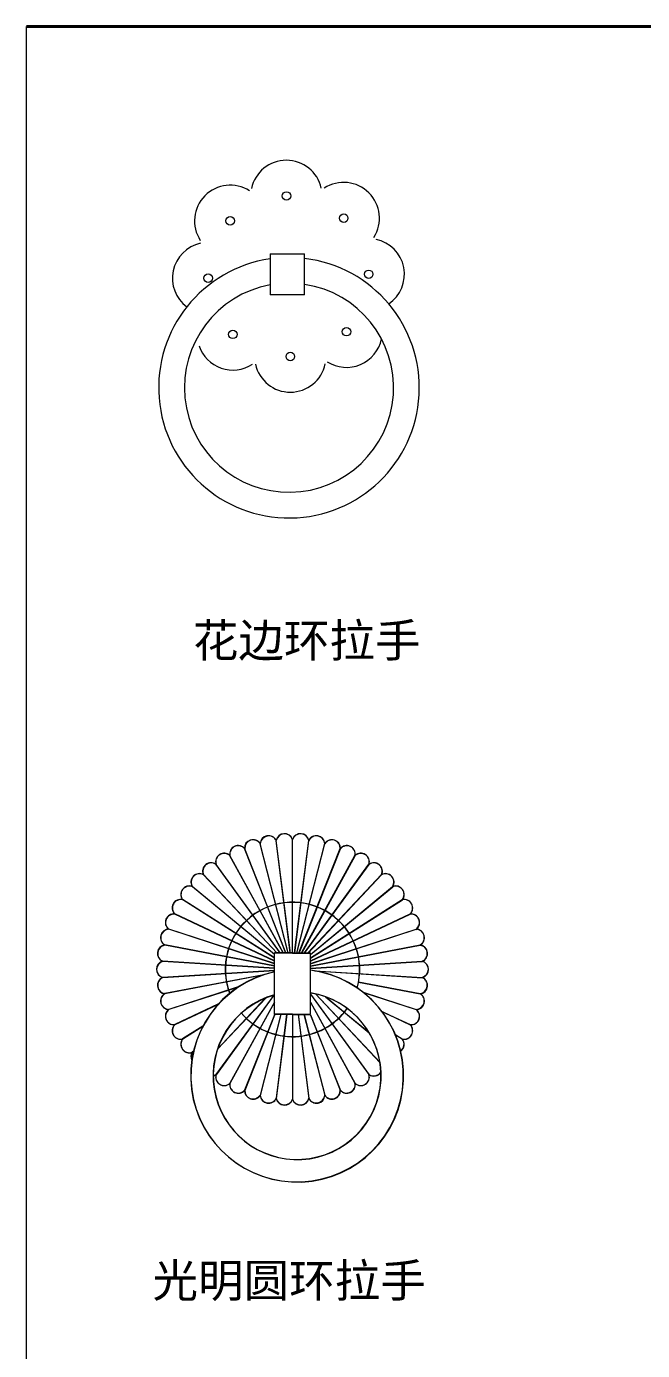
# Model space of a CAD drawing. Header units: millimetres. Extents: x -51923 to -51163, y -26833 to -26390.
# Drawn here: x -51923.1 to -51867.7, y -26611.9 to -26492.8 of the extents above; entities that cross this region are included whole.
import ezdxf

# ---------------------------------------------------------------- set-up
doc = ezdxf.new("R2010")
doc.units = ezdxf.units.MM
doc.header["$LTSCALE"] = 0.35
doc.styles.add('样式 1', font='simhei.ttf')

msp = doc.modelspace()

# ---------------------------------------------------------------- linework, layer by layer
at = {"lineweight": 40, "ltscale": 3}
msp.add_line((-51669.97, -26492.85), (-51923.06, -26492.85), dxfattribs=at)
msp.add_line((-51669.97, -26492.85), (-51923.06, -26492.85), dxfattribs=at)
at = {"lineweight": 5}
for p, q in [((-51923.06, -26832.91), (-51923.06, -26492.85)), ((-51899.75, -26576.14), (-51903.47, -26566.76)), ((-51899.74, -26576.16), (-51903.45, -26566.78)), ((-51899.55, -26576.14), (-51902.07, -26566.31)), ((-51899.53, -26576.16), (-51902.05, -26566.33)), ((-51899.35, -26576.14), (-51900.63, -26566.03)), ((-51899.33, -26576.16), (-51900.61, -26566.05)), ((-51899.16, -26576.14), (-51899.16, -26565.94)), ((-51899.15, -26576.16), (-51899.15, -26565.96)), ((-51898.98, -26576.14), (-51897.7, -26566.03)), ((-51898.96, -26576.16), (-51897.68, -26566.05)), ((-51898.78, -26576.14), (-51896.26, -26566.31)), ((-51898.76, -26576.16), (-51896.24, -26566.33)), ((-51898.58, -26576.14), (-51894.86, -26566.76)), ((-51898.56, -26576.16), (-51894.85, -26566.78)), ((-51900.25, -26576.14), (-51906.03, -26568.17)), ((-51900.23, -26576.16), (-51906.01, -26568.19)), ((-51899.98, -26576.14), (-51904.79, -26567.39)), ((-51899.96, -26576.16), (-51904.78, -26567.41)), ((-51898.35, -26576.14), (-51893.54, -26567.39)), ((-51898.33, -26576.16), (-51893.52, -26567.41)), ((-51898.08, -26576.14), (-51892.3, -26568.17)), ((-51898.07, -26576.16), (-51892.28, -26568.19)), ((-51900.56, -26576.14), (-51907.16, -26569.11)), ((-51900.54, -26576.16), (-51907.14, -26569.13)), ((-51897.77, -26576.14), (-51891.17, -26569.11)), ((-51897.75, -26576.16), (-51891.15, -26569.13)), ((-51900.78, -26576.28), (-51908.17, -26570.18)), ((-51900.77, -26576.3), (-51908.15, -26570.2)), ((-51897.54, -26576.28), (-51890.16, -26570.18)), ((-51897.53, -26576.3), (-51890.14, -26570.2)), ((-51900.78, -26576.6), (-51909.03, -26571.36)), ((-51900.77, -26576.62), (-51909.01, -26571.38)), ((-51897.54, -26576.6), (-51889.3, -26571.36)), ((-51897.53, -26576.62), (-51889.28, -26571.38)), ((-51900.78, -26576.86), (-51909.74, -26572.65)), ((-51900.77, -26576.88), (-51909.72, -26572.67)), ((-51897.54, -26576.86), (-51888.59, -26572.65)), ((-51897.53, -26576.88), (-51888.57, -26572.67)), ((-51900.78, -26577.1), (-51910.28, -26574.01)), ((-51900.77, -26577.12), (-51910.26, -26574.03)), ((-51897.54, -26577.1), (-51888.05, -26574.01)), ((-51897.53, -26577.12), (-51888.03, -26574.03)), ((-51900.78, -26577.31), (-51910.64, -26575.43)), ((-51900.77, -26577.34), (-51910.62, -26575.45)), ((-51899.16, -26576.14), (-51900.78, -26576.14)), ((-51900.78, -26581.67), (-51900.78, -26576.14)), ((-51899.15, -26576.16), (-51900.77, -26576.16)), ((-51900.77, -26581.69), (-51900.77, -26576.16)), ((-51899.16, -26576.14), (-51897.54, -26576.14)), ((-51899.15, -26576.16), (-51897.53, -26576.16)), ((-51897.54, -26577.31), (-51887.69, -26575.43)), ((-51897.54, -26581.67), (-51897.54, -26576.14)), ((-51897.53, -26577.34), (-51887.67, -26575.45)), ((-51897.53, -26581.69), (-51897.53, -26576.16)), ((-51900.78, -26577.52), (-51910.83, -26576.89)), ((-51900.78, -26577.73), (-51910.83, -26578.36)), ((-51900.77, -26577.54), (-51910.81, -26576.91)), ((-51900.77, -26577.75), (-51910.81, -26578.38)), ((-51897.54, -26577.52), (-51887.5, -26576.89)), ((-51897.53, -26577.54), (-51887.49, -26576.91)), ((-51897.14, -26577.75), (-51887.5, -26578.36)), ((-51897.13, -26577.77), (-51887.49, -26578.38)), ((-51901.88, -26578.14), (-51910.64, -26579.81)), ((-51901.86, -26578.16), (-51910.62, -26579.83)), ((-51893.23, -26578.76), (-51887.69, -26579.81)), ((-51893.21, -26578.78), (-51887.67, -26579.83)), ((-51904.03, -26579.21), (-51910.28, -26581.23)), ((-51904.01, -26579.23), (-51910.26, -26581.25)), ((-51900.84, -26579.94), (-51906.03, -26587.08)), ((-51900.83, -26579.96), (-51906.01, -26587.1)), ((-51897.54, -26579.85), (-51892.3, -26587.08)), ((-51897.53, -26579.87), (-51892.28, -26587.1)), ((-51897.1, -26579.82), (-51891.31, -26585.99)), ((-51897.08, -26579.84), (-51891.29, -26586.01)), ((-51896.18, -26580.09), (-51892.27, -26583.32)), ((-51896.16, -26580.11), (-51892.26, -26583.35)), ((-51892.8, -26579.69), (-51888.05, -26581.23)), ((-51892.78, -26579.71), (-51888.03, -26581.25)), ((-51905.85, -26580.77), (-51909.74, -26582.6)), ((-51905.83, -26580.79), (-51909.72, -26582.62)), ((-51901.57, -26580.19), (-51905.9, -26584.8)), ((-51901.55, -26580.21), (-51905.88, -26584.82)), ((-51900.78, -26580.57), (-51904.79, -26587.86)), ((-51900.77, -26580.59), (-51904.78, -26587.88)), ((-51897.54, -26580.57), (-51893.54, -26587.86)), ((-51897.53, -26580.59), (-51893.52, -26587.88)), ((-51900.78, -26581.72), (-51903.47, -26588.49)), ((-51900.77, -26581.74), (-51903.45, -26588.51)), ((-51900.2, -26581.67), (-51902.07, -26588.94)), ((-51900.19, -26581.69), (-51902.05, -26588.96)), ((-51899.16, -26581.67), (-51900.78, -26581.67)), ((-51899.15, -26581.69), (-51900.77, -26581.69)), ((-51899.68, -26581.67), (-51900.63, -26589.22)), ((-51899.66, -26581.69), (-51900.61, -26589.24)), ((-51899.16, -26581.67), (-51897.54, -26581.67)), ((-51899.16, -26581.67), (-51899.16, -26589.31)), ((-51899.15, -26581.69), (-51897.53, -26581.69)), ((-51899.15, -26581.69), (-51899.15, -26589.33)), ((-51898.65, -26581.67), (-51897.7, -26589.22)), ((-51898.64, -26581.69), (-51897.68, -26589.24)), ((-51898.13, -26581.67), (-51896.26, -26588.94)), ((-51898.11, -26581.69), (-51896.24, -26588.96)), ((-51897.54, -26581.72), (-51894.86, -26588.49)), ((-51897.53, -26581.74), (-51894.85, -26588.51)), ((-51891.13, -26581.41), (-51888.59, -26582.6)), ((-51891.11, -26581.43), (-51888.57, -26582.62)), ((-51907.22, -26582.73), (-51909.03, -26583.88)), ((-51907.2, -26582.76), (-51909.01, -26583.9)), ((-51889.93, -26583.48), (-51889.3, -26583.88)), ((-51889.91, -26583.5), (-51889.28, -26583.9)), ((-51908.06, -26584.98), (-51908.17, -26585.07)), ((-51908.04, -26585), (-51908.15, -26585.09))]:
    msp.add_line(p, q, dxfattribs=at)
at = {"lineweight": 13}
for p, q in [((-51901.17, -26513.29), (-51901.17, -26516.97)), ((-51901.17, -26513.29), (-51898.07, -26513.29)), ((-51898.07, -26516.97), (-51898.07, -26513.29)), ((-51898.07, -26516.97), (-51901.17, -26516.97))]:
    msp.add_line(p, q, dxfattribs=at)
for centre in [(-51899.7, -26508.09), (-51894.55, -26510.08), (-51904.75, -26510.33), (-51906.74, -26515.48), (-51892.31, -26515.13), (-51904.51, -26520.53), (-51894.3, -26520.29), (-51899.35, -26522.52)]:
    msp.add_circle(centre, 0.382, dxfattribs=at)
for centre, radius, start, end in [((-51899.7, -26508.09), 3.21, 12.4414, 168.0143), ((-51904.75, -26510.33), 3.21, 57.4414, 213.0143), ((-51894.55, -26510.08), 3.21, 327.4414, 123.0143), ((-51892.31, -26515.13), 3.21, 304.0606, 78.0143), ((-51906.74, -26515.48), 3.21, 102.4414, 233.5419), ((-51899.47, -26525.33), 11.71, 98.3187, 83.1175), ((-51899.47, -26525.33), 9.4, 100.3789, 81.4184), ((-51904.51, -26520.53), 3.21, 198.5602, 303.0143), ((-51894.3, -26520.29), 3.21, 237.4414, 348.364), ((-51899.35, -26522.52), 3.21, 192.4414, 348.0143)]:
    msp.add_arc(centre, radius, start, end, dxfattribs=at)
at = {"lineweight": 5}
for centre, radius, start, end in [((-51901.31, -26566.37), 0.761, 26.2331, 175.3669), ((-51901.29, -26566.39), 0.761, 26.2331, 175.3669), ((-51899.88, -26566.19), 0.761, 19.0331, 168.1669), ((-51899.87, -26566.21), 0.761, 19.0331, 168.1669), ((-51898.44, -26566.19), 0.761, 11.8331, 160.9669), ((-51898.43, -26566.21), 0.761, 11.8331, 160.9669), ((-51897.02, -26566.37), 0.761, 4.6331, 153.7669), ((-51897, -26566.39), 0.761, 4.6331, 153.7669), ((-51904.04, -26567.26), 0.761, 40.6331, 189.7669), ((-51904.03, -26567.28), 0.761, 40.6331, 189.7669), ((-51902.71, -26566.73), 0.761, 33.4331, 182.5669), ((-51902.69, -26566.75), 0.761, 33.4331, 182.5669), ((-51895.62, -26566.73), 0.761, 357.4331, 146.5669), ((-51895.61, -26566.75), 0.761, 357.4331, 146.5669), ((-51894.29, -26567.26), 0.761, 350.2331, 139.3669), ((-51894.27, -26567.28), 0.761, 350.2331, 139.3669), ((-51906.47, -26568.8), 0.761, 55.0331, 204.1669), ((-51906.45, -26568.82), 0.761, 55.0331, 204.1669), ((-51905.3, -26567.95), 0.761, 47.8331, 196.9669), ((-51905.29, -26567.97), 0.761, 47.8331, 196.9669), ((-51893.02, -26567.95), 0.761, 343.0331, 132.1669), ((-51893.01, -26567.97), 0.761, 343.0331, 132.1669), ((-51891.86, -26568.8), 0.761, 335.8331, 124.9669), ((-51891.84, -26568.82), 0.761, 335.8331, 124.9669), ((-51907.52, -26569.78), 0.761, 62.2331, 211.3669), ((-51907.5, -26569.8), 0.761, 62.2331, 211.3669), ((-51890.81, -26569.78), 0.761, 328.6331, 117.7669), ((-51890.79, -26569.8), 0.761, 328.6331, 117.7669), ((-51908.43, -26570.89), 0.761, 69.4331, 218.5669), ((-51908.42, -26570.91), 0.761, 69.4331, 218.5669), ((-51889.89, -26570.89), 0.761, 321.4331, 110.5669), ((-51889.88, -26570.91), 0.761, 321.4331, 110.5669), ((-51909.21, -26572.1), 0.761, 76.6331, 225.7669), ((-51909.19, -26572.12), 0.761, 76.6331, 225.7669), ((-51899.16, -26577.63), 6.04, 344.0708, 200.8934), ((-51899.15, -26577.65), 6.04, 344.0708, 200.8934), ((-51889.12, -26572.1), 0.761, 314.2331, 103.3669), ((-51889.11, -26572.12), 0.761, 314.2331, 103.3669), ((-51909.82, -26573.41), 0.761, 83.8331, 232.9669), ((-51909.8, -26573.43), 0.761, 83.8331, 232.9669), ((-51888.51, -26573.41), 0.761, 307.0331, 96.1669), ((-51888.49, -26573.43), 0.761, 307.0331, 96.1669), ((-51910.26, -26574.77), 0.761, 91.0331, 240.1669), ((-51910.24, -26574.79), 0.761, 91.0331, 240.1669), ((-51888.07, -26574.77), 0.761, 299.8331, 88.9669), ((-51888.05, -26574.79), 0.761, 299.8331, 88.9669), ((-51910.53, -26576.19), 0.761, 98.2331, 247.3669), ((-51910.51, -26576.21), 0.761, 98.2331, 247.3669), ((-51887.8, -26576.19), 0.761, 292.6331, 81.7669), ((-51887.78, -26576.21), 0.761, 292.6331, 81.7669), ((-51910.62, -26577.62), 0.761, 105.4331, 254.5669), ((-51910.6, -26577.64), 0.761, 105.4331, 254.5669), ((-51898.75, -26587.18), 9.56, 102.28, 82.7509), ((-51898.73, -26587.2), 9.56, 102.28, 82.7509), ((-51887.71, -26577.62), 0.761, 285.4331, 74.5669), ((-51887.69, -26577.64), 0.761, 285.4331, 74.5669), ((-51910.53, -26579.06), 0.761, 112.6331, 261.7669), ((-51910.51, -26579.08), 0.761, 112.6331, 261.7669), ((-51887.8, -26579.06), 0.761, 278.2331, 67.3669), ((-51887.78, -26579.08), 0.761, 278.2331, 67.3669), ((-51910.26, -26580.47), 0.761, 119.8331, 268.9669), ((-51910.24, -26580.49), 0.761, 119.8331, 268.9669), ((-51898.75, -26587.18), 7.54, 105.6548, 80.7878), ((-51898.73, -26587.2), 7.54, 105.6548, 80.7878), ((-51888.07, -26580.47), 0.761, 271.0331, 60.1669), ((-51888.05, -26580.49), 0.761, 271.0331, 60.1669), ((-51909.82, -26581.84), 0.761, 127.0331, 276.1669), ((-51909.8, -26581.86), 0.761, 127.0331, 276.1669), ((-51899.16, -26577.63), 6.04, 220.4716, 324.4926), ((-51899.15, -26577.65), 6.04, 220.4716, 324.4926), ((-51888.51, -26581.84), 0.761, 263.8331, 52.9669), ((-51888.49, -26581.86), 0.761, 263.8331, 52.9669), ((-51909.21, -26583.14), 0.761, 134.2331, 283.3669), ((-51909.19, -26583.16), 0.761, 134.2331, 283.3669), ((-51889.12, -26583.14), 0.761, 256.6331, 45.7669), ((-51889.11, -26583.16), 0.761, 256.6331, 45.7669), ((-51908.43, -26584.36), 0.761, 141.4331, 290.5669), ((-51908.42, -26584.38), 0.761, 141.4331, 290.5669), ((-51889.89, -26584.36), 0.761, 306.0326, 38.5669), ((-51889.88, -26584.38), 0.761, 306.0326, 38.5669), ((-51907.52, -26585.47), 0.761, 148.6331, 204.4681), ((-51907.5, -26585.49), 0.761, 148.6331, 204.4681), ((-51906.47, -26586.45), 0.761, 283.7807, 304.9669), ((-51906.45, -26586.47), 0.761, 283.7807, 304.9669), ((-51905.3, -26587.3), 0.761, 163.0331, 312.1669), ((-51905.29, -26587.32), 0.761, 163.0331, 312.1669), ((-51893.02, -26587.3), 0.761, 227.8331, 16.9669), ((-51893.01, -26587.32), 0.761, 227.8331, 16.9669), ((-51891.86, -26586.45), 0.761, 235.0331, 327.1537), ((-51891.84, -26586.47), 0.761, 235.0331, 327.1537), ((-51904.04, -26587.99), 0.761, 170.2331, 319.3669), ((-51904.03, -26588.01), 0.761, 170.2331, 319.3669), ((-51902.71, -26588.52), 0.761, 177.4331, 326.5669), ((-51902.69, -26588.54), 0.761, 177.4331, 326.5669), ((-51895.62, -26588.52), 0.761, 213.4331, 2.5669), ((-51895.61, -26588.54), 0.761, 213.4331, 2.5669), ((-51894.29, -26587.99), 0.761, 220.6331, 9.7669), ((-51894.27, -26588.01), 0.761, 220.6331, 9.7669), ((-51901.31, -26588.88), 0.761, 184.6331, 333.7669), ((-51901.29, -26588.9), 0.761, 184.6331, 333.7669), ((-51899.88, -26589.06), 0.761, 191.8331, 340.9669), ((-51899.87, -26589.08), 0.761, 191.8331, 340.9669), ((-51898.44, -26589.06), 0.761, 199.0331, 348.1669), ((-51898.43, -26589.08), 0.761, 199.0331, 348.1669), ((-51897.02, -26588.88), 0.761, 206.2331, 355.3669), ((-51897, -26588.9), 0.761, 206.2331, 355.3669)]:
    msp.add_arc(centre, radius, start, end, dxfattribs=at)

# ---------------------------------------------------------------- texts
at = {"lineweight": 5, "char_height": 3, "width": 203.6821, "attachment_point": 1, "style": '样式 1'}
for s, insert in [('{\\fSimSun|b0|i0|c134|p2;花边环拉手}', (-51908.11, -26546.55)), ('{\\fSimSun|b0|i0|c134|p2;光明圆环拉手}', (-51911.73, -26604.11))]:
    msp.add_mtext(s, dxfattribs=dict(at, insert=insert))

doc.saveas('drawing.dxf')
